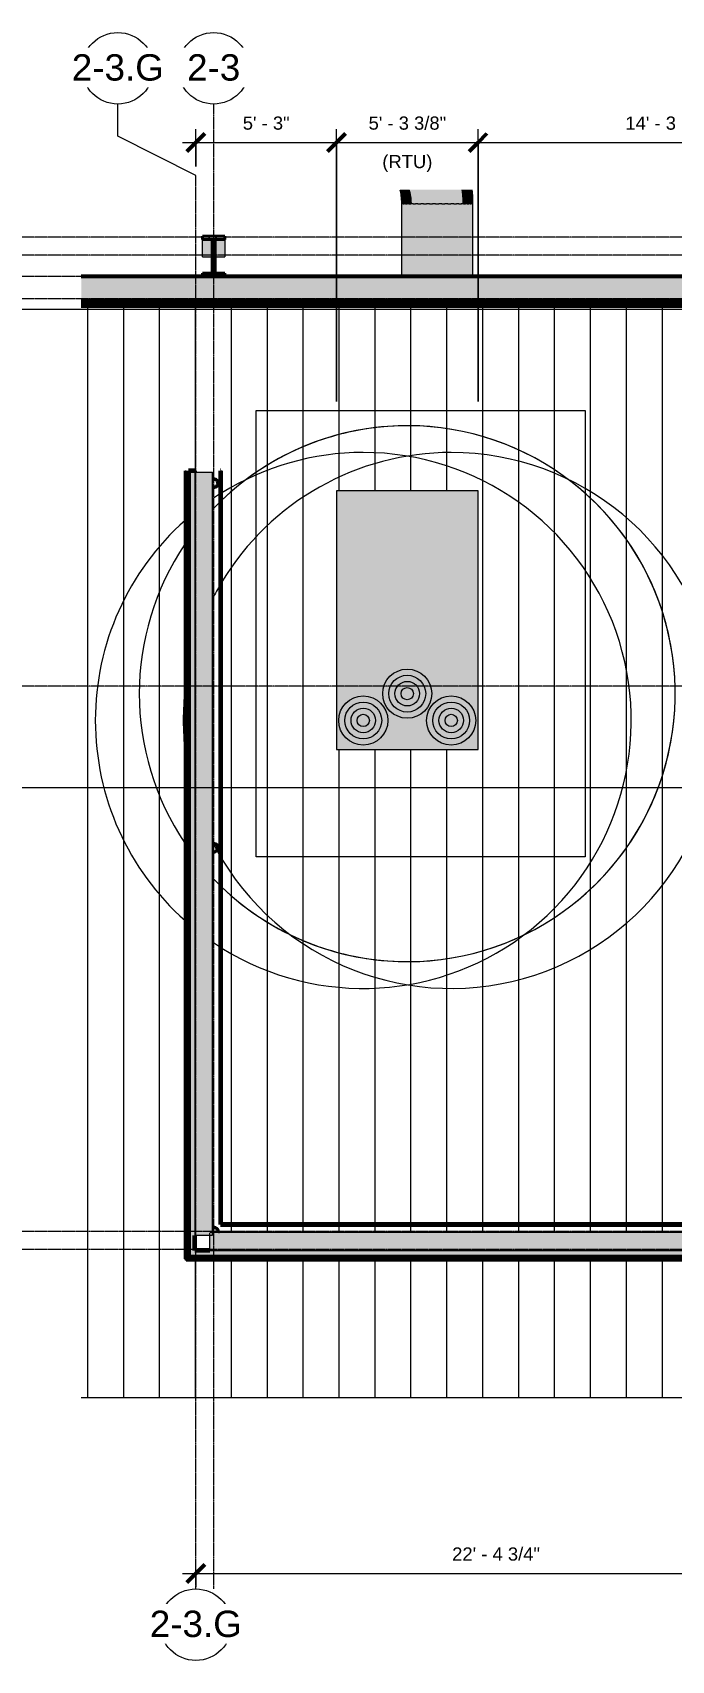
# Model space of a CAD drawing. Header units: inches. Extents: x 21290 to 29226, y -23522 to -20467.
# Drawn here: x 27069 to 27355, y -22979 to -22250 of the extents above; entities that cross this region are included whole.
import ezdxf

# ---------------------------------------------------------------- set-up
doc = ezdxf.new("R2010")
doc.units = ezdxf.units.IN
doc.header["$MEASUREMENT"] = 0
doc.linetypes.add('Grid Line 1_2_', pattern=[0.875, 0.5, -0.125, 0.125, -0.125])
for name, color, linetype, lineweight in [('A-ANNO-DIMS', 211, 'Continuous', 9), ('A-ANNO-DIMS-64', 211, 'Continuous', 9), ('A-ROOF', 132, 'Continuous', 9), ('A-ROOF-PATT', 132, 'Continuous', 9), ('A-WALL', 113, 'Continuous', 9), ('A-WALL-PATT', 111, 'Continuous', 25), ('G-ANNO-SYMB', 111, 'Continuous', 9), ('M-EQPM', 50, 'Continuous', 9), ('M-HVAC-DUCT', 70, 'Continuous', 9), ('S-BEAM', 12, 'Continuous', 9), ('S-COLS', 52, 'Continuous', 9), ('S-GRID', 1, 'Continuous', 9), ('S-GRID-IDEN', 1, 'Continuous', 9)]:
    doc.layers.add(name, color=color, linetype=linetype, lineweight=lineweight)
doc.styles.add('Arial_2', font='arial.ttf', dxfattribs={"height": 11.802395})
doc.styles.add('Arial_3', font='arial.ttf', dxfattribs={"height": 5.901198})
doc.dimstyles.new('Linear_-_3_32__Arial', dxfattribs={"dimscale": 12, "dimtxt": 6, "dimasz": 0.666667, "dimexe": 0.5, "dimexo": 0.333333, "dimgap": 0.333333, "dimtad": 1, "dimdec": 4, "dimrnd": 0.0625, "dimzin": 1, "dimdsep": 46, "dimlunit": 4, "dimtxsty": 'Arial_3', "dimblk1": 'OBLIQUE', "dimblk2": 'OBLIQUE', "dimsah": 1, "dimcen": 0.09, "dimdle": 0.5, "dimazin": 0, "dimtfac": 1, "dimtdec": 4, "dimtix": 1, "dimtmove": 0, "dimatfit": 3, "dimfxl": 1, "dimtvp": 1, "dimtfill": 1, "dimfrac": 2, "dimtolj": 1, "dimtzin": 0, "dimarcsym": 2})
doc.dimstyles.new('Linear_-_3_32__Arial_1', dxfattribs={"dimscale": 12, "dimtxt": 6, "dimasz": 0.666667, "dimexe": 0.5, "dimexo": 0.333333, "dimgap": 0.333333, "dimtad": 1, "dimdec": 4, "dimrnd": 0.0625, "dimzin": 1, "dimdsep": 46, "dimlunit": 4, "dimtxsty": 'Arial_3', "dimblk1": 'OBLIQUE', "dimblk2": 'OBLIQUE', "dimsah": 1, "dimcen": 0.09, "dimdle": 0.5, "dimazin": 0, "dimtfac": 1, "dimtdec": 4, "dimtix": 1, "dimtmove": 0, "dimatfit": 3, "dimfxl": 1, "dimtvp": 1, "dimtfill": 1, "dimfrac": 2, "dimtolj": 1, "dimtzin": 0, "dimarcsym": 2})
pattern_1 = [(45, (1459.104, 0), (-6.3356768, 6.3356768), []), (45, (1459.104, 9.6), (-6.3356768, 6.3356768), [])]
pattern_2 = [(225, (27150.494, -22360.053), (6.3356768, -6.3356768), []), (225, (27150.494, -22369.653), (6.3356768, -6.3356768), [])]

# ---------------------------------------------------------------- blocks, each defined once
blk = doc.blocks.new('Carrier_48TC_Standard_Efficiency_Gas_Heat_Electric_Cooling_Packaged_Rooftop_Unit_3_to_15_nominal_tons - 15 ton 48TC__16-V17-Roof Low - Callout 6')
at = {"layer": 'M-EQPM'}
for points in [[(-57.94, -31.69), (57.94, -31.69), (57.94, 31.69), (-57.94, 31.69), (-57.94, -31.43)], [(57.94, 15.44), (58.06, 15.44), (58.06, 27.31), (57.94, 27.31)], [(57.94, 9.36), (57.94, 9.31), (58.06, 9.31), (58.06, 10.32), (57.94, 10.32), (57.94, 9.44)], [(57.94, -25.06), (58.06, -25.06), (58.06, 6.69), (57.94, 6.69), (57.94, -9.25)]]:
    blk.add_hatch(color=256, dxfattribs=at).paths.add_polyline_path(points, flags=0)
for p, q in [((-105.94, -79.69), (-105.94, 67.69)), ((-105.94, 67.69), (93.94, 67.69)), ((93.94, 67.69), (93.94, -79.69)), ((57.94, 31.69), (-57.94, 31.69)), ((-57.94, 31.69), (-57.94, -31.69)), ((57.94, -31.69), (57.94, 31.69)), ((58.06, 27.31), (57.94, 27.31)), ((58.06, 27.31), (58.06, 15.44)), ((57.94, 15.44), (58.06, 15.44)), ((58.06, 10.34), (57.94, 10.34)), ((57.94, 9.29), (58.06, 9.29)), ((58.06, 10.32), (58.06, 10.34)), ((58.06, 10.34), (58.06, 9.29)), ((58.06, 9.29), (58.06, 9.31)), ((58.06, 6.69), (57.94, 6.69)), ((58.06, 6.69), (58.06, -25.06)), ((57.94, -25.06), (58.06, -25.06)), ((-57.94, -31.69), (57.94, -31.69)), ((93.94, -79.69), (-105.94, -79.69))]:
    blk.add_line(p, q, dxfattribs=at)
for centre, radius in [((-44.94, 19.69), 11), ((-44.94, 19.69), 8.25), ((-44.94, 19.69), 5.5), ((-44.94, 19.69), 2.75), ((-32.94, 0), 11), ((-32.94, 0), 8.25), ((-32.94, 0), 5.5), ((-32.94, 0), 2.75), ((-44.94, -19.69), 11), ((-44.94, -19.69), 8.25), ((-44.94, -19.69), 5.5), ((-44.94, -19.69), 2.75)]:
    blk.add_circle(centre, radius, dxfattribs=at)
for centre, start, end in [((-44.94, 19.69), 41.69535, 138.30465), ((-32.94, 0), 56.06764, 123.93236), ((-32.94, 0), 56.06764, 123.93236), ((-44.94, 19.69), 138.65414, 139.23662), ((-32.94, 0), 124.41922, 125.23066), ((-32.94, 0), 124.41922, 125.23066), ((-44.94, -19.69), 98.42785, 101.16003), ((-44.94, -19.69), 83.41715, 96.58285), ((-44.94, -19.69), 78.83997, 81.57215), ((-32.94, 0), 54.76934, 55.58078), ((-32.94, 0), 54.76934, 55.58078), ((-44.94, 19.69), 40.76338, 41.34586), ((-44.94, 19.69), 148.13392, 360), ((-44.94, -19.69), 121.14522, 360), ((-32.94, 0), 180, 43.7987), ((-32.94, 0), 136.2013, 180), ((-32.94, 0), 136.2013, 360), ((-44.94, 19.69), 145.75538, 147.81921), ((-32.94, 0), 133.38162, 135.82815), ((-32.94, 0), 133.38162, 135.82815), ((-44.94, -19.69), 119.03896, 120.59634), ((-44.94, -19.69), 117.41336, 118.93828), ((-44.94, -19.69), 117.0361, 117.30846), ((-44.94, -19.69), 59.40366, 62.9639), ((-44.94, -19.69), 360, 58.85478), ((-32.94, 0), 44.17016, 46.6203), ((-32.94, 0), 44.17016, 46.6203), ((-32.94, 0), 360, 43.7987), ((-44.94, 19.69), 32.17973, 34.24575), ((-44.94, 19.69), 360, 31.86608)]:
    blk.add_arc(centre, 120, start, end, dxfattribs=at)
blk = doc.blocks.new('Girt_C - 8_D-1472943-Roof Low - Callout 6')
at = {"layer": 'S-BEAM'}
for points in [[(26269.89, -22795.62), (26269.89, -22787.99), (25689.64, -22787.99), (25689.64, -22795.62), (26269.66, -22795.62)], [(26269.89, -22787.99), (26269.89, -22787.8), (25690.85, -22787.83), (25690.84, -22787.87), (25690.76, -22787.9), (25690.7, -22787.99), (26269.66, -22787.99)], [(26269.89, -22795.8), (26269.89, -22795.62), (25689.64, -22795.62), (25689.64, -22795.8), (26269.66, -22795.8)]]:
    blk.add_hatch(color=256, dxfattribs=at).paths.add_polyline_path(points, flags=0)
for p, q in [((26269.89, -22787.8), (25689.64, -22787.8)), ((25689.64, -22795.62), (25689.64, -22787.99)), ((26269.89, -22787.8), (26269.89, -22787.99)), ((26269.89, -22787.99), (26269.89, -22795.62)), ((25689.64, -22795.8), (25689.64, -22795.62)), ((26269.89, -22795.62), (26269.89, -22795.8)), ((25689.64, -22795.8), (26269.89, -22795.8))]:
    blk.add_line(p, q, dxfattribs=at)
blk = doc.blocks.new('Girt_C - 8_D-1405606-Roof Low - Callout 6')
at = {"layer": 'S-BEAM'}
for points in [[(25682.89, -22789.05), (25683.08, -22789.05), (25683.08, -22447.3), (25682.89, -22447.3), (25682.89, -22778.06)], [(25690.7, -22789.05), (25690.7, -22447.3), (25683.08, -22447.3), (25683.08, -22789.05), (25687.54, -22789.05)], [(25690.7, -22787.99), (25690.76, -22787.9), (25690.84, -22787.87), (25690.89, -22787.73), (25690.89, -22447.3), (25690.7, -22447.3), (25690.7, -22787.92)]]:
    blk.add_hatch(color=256, dxfattribs=at).paths.add_polyline_path(points, flags=0)
for p, q in [((25682.89, -22447.3), (25682.89, -22789.05)), ((25682.89, -22447.3), (25683.08, -22447.3)), ((25683.08, -22447.3), (25690.7, -22447.3)), ((25690.7, -22447.3), (25690.89, -22447.3)), ((25690.89, -22789.05), (25690.89, -22447.3)), ((25683.08, -22789.05), (25682.89, -22789.05)), ((25690.7, -22789.05), (25683.08, -22789.05))]:
    blk.add_line(p, q, dxfattribs=at)
blk = doc.blocks.new('columns and girder2 - one-1334686-Roof Low - Callout 6')
at = {"layer": 'S-BEAM'}
h = blk.add_hatch(dxfattribs=at)
h.set_pattern_fill('FP_22', color=256, style=0, pattern_type=2)
h.set_pattern_definition(pattern_2)
h.paths.add_polyline_path([(0, -1.25), (-5, -1.25), (-5, -2), (5, -2), (5, -1.25)], flags=0)
h.paths.add_polyline_path([(-5, -17.03), (-5, -18.55), (5, -18.55), (5, -17.03)], flags=0)
h = blk.add_hatch(dxfattribs=at)
h.set_pattern_fill('FP_22', color=256, style=0, pattern_type=2)
h.set_pattern_definition(pattern_2)
h.paths.add_polyline_path([(-0.63, -2), (-0.63, -17.03), (0.62, -17.03), (0.62, -2)], flags=0)
h = blk.add_hatch(color=256, dxfattribs=at)
h.paths.add_polyline_path([(-5, -9.2), (-5, -17.03), (-0.63, -17.03), (-0.63, -9.2)], flags=0)
h.paths.add_polyline_path([(0.62, -9.2), (0.62, -17.03), (5, -17.03), (5, -9.2)], flags=0)
at = {"layer": 'S-BEAM', "lineweight": 40}
for p, q in [((-5, -1.25), (-5, -2)), ((-5, -2), (5, -2)), ((0.62, -2), (-0.63, -2)), ((-0.63, -2), (-0.63, -17.03)), ((0.62, -17.03), (0.62, -2)), ((5, -2), (5, -1.25)), ((5, -17.03), (-5, -17.03)), ((-5, -17.03), (-5, -18.55)), ((-5, -18.55), (5, -18.55)), ((-0.63, -17.03), (0.62, -17.03)), ((5, -18.55), (5, -17.03))]:
    blk.add_line(p, q, dxfattribs=at)
at = {"layer": 'S-BEAM'}
for p, q in [((-5, -17.03), (-5, -9.2)), ((-0.63, -9.2), (-5, -9.2)), ((5, -9.2), (0.62, -9.2)), ((5, -9.2), (5, -17.03))]:
    blk.add_line(p, q, dxfattribs=at)
blk = doc.blocks.new('Girt_Z - 10_D-1472864-Roof Low - Callout 6')
at = {"layer": 'S-BEAM'}
for points in [[(26270.89, -22360.13), (26270.89, -22359.55), (25632.1, -22359.55), (25632.1, -22360.13), (26264.11, -22360.13)], [(26270.89, -22360.2), (26270.89, -22360.13), (25632.1, -22360.13), (25632.1, -22360.2), (26264.11, -22360.2)], [(26270.89, -22369.37), (26270.89, -22360.2), (25632.1, -22360.2), (25632.1, -22369.37), (26269.66, -22369.37)], [(26270.89, -22369.55), (26270.89, -22369.37), (25632.1, -22369.39), (25632.1, -22369.55), (26269.66, -22369.55)]]:
    blk.add_hatch(color=256, dxfattribs=at).paths.add_polyline_path(points, flags=0)
for p, q in [((26270.89, -22359.55), (25632.1, -22359.55)), ((26270.89, -22360.13), (25632.1, -22360.13)), ((26270.89, -22360.2), (25632.1, -22360.2)), ((26270.89, -22359.55), (26270.89, -22360.13)), ((26270.89, -22360.13), (26270.89, -22360.2)), ((26270.89, -22360.2), (26270.89, -22369.37)), ((25632.1, -22369.55), (26270.89, -22369.55)), ((26270.89, -22369.37), (26270.89, -22369.55))]:
    blk.add_line(p, q, dxfattribs=at)
blk = doc.blocks.new('Round Elbow - 1_0 D-1542880-Roof Low - Callout 6')
at = {"layer": 'M-HVAC-DUCT'}
for points in [[(25776.03, -22327.05), (25780.17, -22327.05), (25780, -22324.27), (25779.49, -22321.58), (25779.22, -22320.77), (25774.77, -22320.77), (25775.02, -22321.89), (25775.39, -22324.68), (25775.54, -22327.05), (25775.92, -22327.05)], [(25800.66, -22327.05), (25802.8, -22327.05), (25802.61, -22323.01), (25802.32, -22320.77), (25779.22, -22320.77), (25779.49, -22321.58), (25780, -22324.27), (25780.17, -22327.05), (25800.06, -22327.05)], [(25804.14, -22327.05), (25807.42, -22327.05), (25807.4, -22323.97), (25807.12, -22320.77), (25802.32, -22320.77), (25802.63, -22323.2), (25802.8, -22327.05), (25803.74, -22327.05)]]:
    blk.add_hatch(color=256, dxfattribs=at).paths.add_polyline_path(points, flags=0)
for p, q in [((25775.62, -22327.05), (25775.48, -22327.05)), ((25776.2, -22327.05), (25775.86, -22327.05)), ((25777.29, -22327.05), (25776.7, -22327.05)), ((25778.79, -22327.05), (25777.99, -22327.05)), ((25780.17, -22327.05), (25779.69, -22327.05)), ((25780.68, -22327.05), (25780.17, -22327.05)), ((25782.89, -22327.05), (25781.76, -22327.05)), ((25785.36, -22327.05), (25784.09, -22327.05)), ((25788.02, -22327.05), (25786.67, -22327.05)), ((25790.79, -22327.05), (25789.39, -22327.05)), ((25793.57, -22327.05), (25792.18, -22327.05)), ((25796.3, -22327.05), (25794.95, -22327.05)), ((25798.87, -22327.05), (25797.61, -22327.05)), ((25801.23, -22327.05), (25800.08, -22327.05)), ((25802.8, -22327.05), (25802.29, -22327.05)), ((25803.28, -22327.05), (25802.8, -22327.05)), ((25804.98, -22327.05), (25804.18, -22327.05)), ((25806.27, -22327.05), (25805.68, -22327.05)), ((25807.1, -22327.05), (25806.74, -22327.05)), ((25807.48, -22327.05), (25807.35, -22327.05))]:
    blk.add_line(p, q, dxfattribs=at)
at = {"layer": 'M-HVAC-DUCT', "flags": 128}
for points in [[(25774.78, -22320.77), (25774.88, -22321.19), (25775.03, -22321.96), (25775.16, -22322.75), (25775.27, -22323.55), (25775.36, -22324.36), (25775.42, -22325.18), (25775.47, -22326), (25775.48, -22326.83), (25775.48, -22327.05)], [(25807.48, -22327.05), (25807.46, -22325.32), (25807.39, -22323.59), (25807.26, -22321.86), (25807.15, -22320.77)]]:
    blk.add_lwpolyline(points, dxfattribs=at)
blk = doc.blocks.new('Grid - Grid Head - Circle-14747-Roof Low - Callout 6')
at = {"layer": 'S-GRID-IDEN'}
blk.add_circle((0, 0), 0.25, dxfattribs=at)
blk = doc.blocks.new('DIMBLOCK1-Roof Low - Callout 6')
at = {"layer": 'A-ANNO-DIMS-64'}
for p, q in [((27136.49, -22299.62), (27205.49, -22299.62)), ((27142.49, -22310.37), (27142.49, -22293.62)), ((27142.49, -22299.62), (27142.49, -22310.37)), ((27205.49, -22415.55), (27205.49, -22293.62)), ((27205.49, -22299.62), (27205.49, -22415.55))]:
    blk.add_line(p, q, dxfattribs=at)
at = {"layer": 'A-ANNO-DIMS-64', "lineweight": 50}
for p, q in [((27142.49, -22299.62), (27138.49, -22303.62)), ((27142.49, -22299.62), (27146.49, -22295.62)), ((27205.49, -22299.62), (27201.49, -22303.62)), ((27205.49, -22299.62), (27209.49, -22295.62))]:
    blk.add_line(p, q, dxfattribs=at)
at = {"layer": 'A-ANNO-DIMS-64', "color": 0, "insert": (27163.52, -22287.97), "char_height": 5.901, "width": 25.1446, "attachment_point": 1, "line_spacing_factor": 0.938532, "style": 'Arial_3', "bg_fill": 3, "box_fill_scale": 1.25, "bg_fill_color": 0, "bg_fill_transparency": 0}
blk.add_mtext('5\' - 3"', dxfattribs=at)
blk = doc.blocks.new('_Oblique')
at = {"color": 0, "linetype": 'ByBlock', "lineweight": -2}
blk.add_line((-0.5, -0.5), (0.5, 0.5), dxfattribs=at)
blk = doc.blocks.new('DIMBLOCK2-Roof Low - Callout 6')
at = {"layer": 'A-ANNO-DIMS-64', "lineweight": 50}
for p, q in [((27205.49, -22299.62), (27201.49, -22303.62)), ((27205.49, -22299.62), (27209.49, -22295.62)), ((27268.87, -22299.62), (27264.87, -22303.62)), ((27268.87, -22299.62), (27272.87, -22295.62))]:
    blk.add_line(p, q, dxfattribs=at)
at = {"layer": 'A-ANNO-DIMS-64'}
for p, q in [((27205.49, -22415.55), (27205.49, -22293.62)), ((27205.49, -22299.62), (27268.87, -22299.62)), ((27205.49, -22299.62), (27205.49, -22415.55)), ((27268.87, -22415.55), (27268.87, -22293.62)), ((27268.87, -22299.62), (27268.87, -22415.55))]:
    blk.add_line(p, q, dxfattribs=at)
at = {"layer": 'A-ANNO-DIMS-64', "color": 0, "attachment_point": 1, "line_spacing_factor": 0.938532, "style": 'Arial_3', "bg_fill": 3, "box_fill_scale": 1.25, "bg_fill_color": 0, "bg_fill_transparency": 0}
for s, insert, char_height, width in [('5\' - 3 3/8"', (27219.87, -22287.97), 5.9012, 41.5385), ('(RTU)', (27226.01, -22305.2), 5.901, 26.8062)]:
    blk.add_mtext(s, dxfattribs=dict(at, insert=insert, char_height=char_height, width=width))
blk = doc.blocks.new('DIMBLOCK3-Roof Low - Callout 6')
at = {"layer": 'A-ANNO-DIMS-64', "lineweight": 50}
for p, q in [((27268.87, -22299.62), (27264.87, -22303.62)), ((27268.87, -22299.62), (27272.87, -22295.62)), ((27439.99, -22299.62), (27435.99, -22303.62)), ((27439.99, -22299.62), (27443.99, -22295.62))]:
    blk.add_line(p, q, dxfattribs=at)
at = {"layer": 'A-ANNO-DIMS-64'}
for p, q in [((27268.87, -22415.55), (27268.87, -22293.62)), ((27268.87, -22299.62), (27439.99, -22299.62)), ((27268.87, -22299.62), (27268.87, -22415.55)), ((27439.99, -22297.97), (27439.99, -22305.62)), ((27439.99, -22299.62), (27439.99, -22316.82))]:
    blk.add_line(p, q, dxfattribs=at)
at = {"layer": 'A-ANNO-DIMS-64', "color": 0, "insert": (27334.86, -22287.97), "char_height": 5.9012, "width": 46.9662, "attachment_point": 1, "line_spacing_factor": 0.938532, "style": 'Arial_3', "bg_fill": 3, "box_fill_scale": 1.25, "bg_fill_color": 0, "bg_fill_transparency": 0}
blk.add_mtext('14\' - 3 1/8"', dxfattribs=at)
blk = doc.blocks.new('DIMBLOCK16-Roof Low - Callout 6')
at = {"layer": 'A-ANNO-DIMS-64'}
for p, q in [((27411.24, -22615.3), (27411.24, -22946.41)), ((27411.24, -22940.41), (27411.24, -22615.3)), ((27136.49, -22940.41), (27411.24, -22940.41)), ((27142.49, -22938.75), (27142.49, -22946.41)), ((27142.49, -22940.41), (27142.49, -22938.75))]:
    blk.add_line(p, q, dxfattribs=at)
at = {"layer": 'A-ANNO-DIMS-64', "lineweight": 50}
for p, q in [((27142.49, -22940.41), (27138.49, -22944.41)), ((27142.49, -22940.41), (27146.49, -22936.41)), ((27411.24, -22940.41), (27407.24, -22944.41)), ((27411.24, -22940.41), (27415.24, -22936.41))]:
    blk.add_line(p, q, dxfattribs=at)
at = {"layer": 'A-ANNO-DIMS-64', "color": 0, "insert": (27257.3, -22928.76), "char_height": 5.9012, "width": 46.9662, "attachment_point": 1, "line_spacing_factor": 0.938532, "style": 'Arial_3', "bg_fill": 3, "box_fill_scale": 1.25, "bg_fill_color": 0, "bg_fill_transparency": 0}
blk.add_mtext('22\' - 4 3/4"', dxfattribs=at)

msp = doc.modelspace()

# ---------------------------------------------------------------- hatches: boundary and pattern name
at = {"layer": 'A-ROOF-PATT'}
h = msp.add_hatch(dxfattribs=at)
h.set_pattern_fill('FP_18', color=256, style=0, pattern_type=2)
h.set_pattern_definition([(90, (1459.402, -40.069), (-16.082, 1e-15), [])])
h.paths.add_polyline_path([(27534.72241, -22885.61531), (27753.49374, -22885.61531), (27753.49374, -22799.17781), (27731.74374, -22799.17781), (27731.74374, -22798.61531), (27139.18124, -22798.61531), (27139.18124, -22446.67781), (27141.99374, -22446.67781), (27141.99374, -22447.30281), (27149.99374, -22447.30281), (27149.99374, -22450.25442), (27150.0487, -22450.22795), (27150.93879, -22450.22795), (27151.74802, -22450.62329), (27152.29568, -22451.31004), (27152.49374, -22452.17781), (27152.27197, -22453.07531), (27151.74072, -22453.74147), (27150.93879, -22454.12767), (27149.99374, -22454.14679), (27149.99374, -22613.50442), (27150.0487, -22613.47795), (27150.93879, -22613.47795), (27151.74802, -22613.87329), (27152.29568, -22614.56004), (27152.49374, -22615.42781), (27152.27197, -22616.32531), (27151.74072, -22616.99147), (27150.93879, -22617.37767), (27149.99374, -22617.39679), (27149.99374, -22785.37942), (27150.0487, -22785.35295), (27150.93879, -22785.35295), (27151.74802, -22785.74829), (27152.29568, -22786.43504), (27152.49374, -22787.30281), (27152.37962, -22787.80281), (27438.10787, -22787.80281), (27437.99374, -22787.30281), (27438.21552, -22786.40531), (27438.74676, -22785.73915), (27439.5487, -22785.35295), (27440.43879, -22785.35295), (27441.24802, -22785.74829), (27441.79568, -22786.43504), (27441.99374, -22787.30281), (27441.87962, -22787.80281), (27728.24374, -22787.80281), (27728.24374, -22784.17781), (27153.61874, -22784.17781), (27153.61874, -22446.67781), (27154.18124, -22446.67781), (27154.18124, -22783.61531), (27728.24374, -22783.61531), (27728.24374, -22372.92781), (27730.49374, -22372.92781), (27730.49374, -22372.80381), (27091.20241, -22372.80281), (27091.20241, -22861.61531), (27415.99374, -22861.61531), (27415.99374, -22885.61531), (27490.37041, -22885.61531)], flags=0)
h.paths.add_polyline_path([(27179.90641, -22800.11531), (27137.68124, -22800.11531), (27137.68124, -22446.67781), (27138.24374, -22446.67781), (27138.24374, -22799.55281), (27743.49374, -22799.55281), (27743.49374, -22800.11531), (27268.61041, -22800.11531)], flags=0)
h.paths.add_polyline_path([(27142.18124, -22795.80281), (27148.74374, -22795.77769), (27148.74374, -22789.05281), (27141.99374, -22789.05281), (27141.99374, -22795.80281), (27142.10312, -22795.80281)], flags=0)
h.paths.add_polyline_path([(27439.5487, -22787.80281), (27441.65477, -22787.80281), (27441.78874, -22787.30281), (27441.54826, -22786.40531), (27440.89124, -22785.74829), (27439.99374, -22785.50781), (27439.09624, -22785.74829), (27438.43126, -22786.43504), (27438.19874, -22787.30281), (27438.33272, -22787.80281), (27439.09624, -22787.80281)], flags=0)
h.paths.add_polyline_path([(27149.99374, -22787.80281), (27152.15477, -22787.80281), (27152.28874, -22787.30281), (27152.04826, -22786.40531), (27151.39124, -22785.74829), (27150.49374, -22785.50781), (27149.99374, -22785.64178), (27149.99374, -22787.58545)], flags=0)
h.paths.add_polyline_path([(27645.60241, -22738.30281), (27589.36874, -22738.30281), (27589.36874, -22678.80281), (27677.49374, -22678.80281), (27677.49374, -22683.80281), (27677.61874, -22683.80281), (27677.61874, -22696.42781), (27677.49374, -22696.42781), (27677.49374, -22700.42221), (27677.61874, -22700.42221), (27677.61874, -22701.43341), (27677.49374, -22701.43341), (27677.49374, -22703.67781), (27677.61874, -22703.67781), (27677.61874, -22732.05281), (27677.49374, -22732.05281), (27677.49374, -22738.30281), (27660.24374, -22738.30281)], flags=0)
h.paths.add_polyline_path([(27150.49374, -22617.22281), (27151.39124, -22616.98233), (27152.05623, -22616.29558), (27152.28874, -22615.42781), (27152.04826, -22614.53031), (27151.35711, -22613.86415), (27150.49374, -22613.63281), (27149.99374, -22613.76678), (27149.99374, -22617.08884), (27150.0487, -22617.10356)], flags=0)
h.paths.add_polyline_path([(27446.01841, -22611.30281), (27411.24374, -22611.30281), (27411.24374, -22607.11531), (27391.36874, -22607.11531), (27391.36874, -22598.17781), (27383.96884, -22598.17781), (27383.96884, -22564.17781), (27391.36874, -22564.17781), (27391.36874, -22553.11531), (27411.24374, -22553.11531), (27411.24374, -22548.92781), (27468.49374, -22548.92781), (27468.49374, -22552.30486), (27478.61874, -22552.30486), (27478.61874, -22556.30486), (27468.49374, -22556.30486), (27468.49374, -22558.11531), (27485.24374, -22558.11531), (27485.24374, -22576.11531), (27468.49374, -22576.11531), (27468.49374, -22611.30281)], flags=0)
h.paths.add_polyline_path([(27253.98198, -22571.42781), (27205.49374, -22571.42781), (27205.49374, -22455.55281), (27209.86874, -22455.55281), (27209.86874, -22455.42781), (27221.74374, -22455.42781), (27221.74374, -22455.55281), (27226.86314, -22455.55281), (27226.86314, -22455.42781), (27227.87435, -22455.42781), (27227.87435, -22455.55281), (27230.49374, -22455.55281), (27230.49374, -22455.42781), (27262.24374, -22455.42781), (27262.24374, -22455.55281), (27268.86874, -22455.55281), (27268.86874, -22571.42781), (27254.08749, -22571.42781)], flags=0)
h.paths.add_polyline_path([(27654.55624, -22571.42781), (27614.11874, -22571.42781), (27614.11874, -22455.55281), (27618.49374, -22455.55281), (27618.49374, -22455.42781), (27630.36874, -22455.42781), (27630.36874, -22455.55281), (27635.48814, -22455.55281), (27635.48814, -22455.42781), (27636.49935, -22455.42781), (27636.49935, -22455.55281), (27639.11874, -22455.55281), (27639.11874, -22455.42781), (27670.86874, -22455.42781), (27670.86874, -22455.55281), (27677.49374, -22455.55281), (27677.49374, -22571.42781), (27654.76728, -22571.42781)], flags=0)
h.paths.add_polyline_path([(27150.49374, -22453.97281), (27151.39124, -22453.73233), (27152.05623, -22453.04558), (27152.28874, -22452.17781), (27152.04826, -22451.28031), (27151.39124, -22450.62329), (27150.49374, -22450.38281), (27149.99374, -22450.51678), (27149.99374, -22453.83884), (27150.0487, -22453.85356)], flags=0)
at = {"layer": 'A-WALL', "lineweight": 5}
h = msp.add_hatch(color=256, dxfattribs=at)
h.paths.add_polyline_path([(27728.90974, -22372.80281), (27728.90974, -22372.67881), (27728.97224, -22372.67881), (27728.97224, -22372.74131), (27730.49374, -22372.74131), (27730.49374, -22372.60634), (27091.20241, -22372.60634), (27091.20241, -22372.80281), (27728.76241, -22372.80281)], flags=0)
h.paths.add_polyline_path([(27728.76241, -22371.03154), (27730.49374, -22371.03154), (27730.49374, -22370.74031), (27728.18424, -22370.74031), (27728.18424, -22370.96931), (27728.37174, -22370.96931), (27728.37174, -22371.03154), (27728.47547, -22371.03154)], flags=0)
h.paths.add_polyline_path([(27728.12174, -22371.03154), (27728.12174, -22370.67781), (27730.49374, -22370.67781), (27730.49374, -22359.55281), (27729.99374, -22359.55281), (27729.99374, -22369.55281), (27091.20241, -22369.55281), (27091.20241, -22371.03154), (27723.21841, -22371.03154)], flags=0)
h.paths.add_polyline_path([(27423.84241, -22359.55281), (27722.49374, -22359.55281), (27722.49374, -22359.11922), (27725.65781, -22359.11922), (27726.1467, -22358.91671), (27726.19388, -22358.80281), (27091.20241, -22358.80281), (27091.20241, -22359.55281), (27401.66641, -22359.55281)], flags=0)
h.paths.add_polyline_path([(27727.32968, -22359.11922), (27730.49374, -22359.11922), (27730.49374, -22358.80281), (27726.79361, -22358.80281), (27726.84078, -22358.91671)], flags=0)
for points in [[(27623.42641, -22372.60634), (27730.49374, -22372.60634), (27730.49374, -22371.03154), (27091.20241, -22371.03154), (27091.20241, -22372.60634), (27446.01841, -22372.60634)], [(27137.68124, -22800.11531), (27138.18124, -22799.61531), (27138.18124, -22446.67781), (27137.68124, -22446.67781), (27137.68124, -22797.11237)], [(27139.49374, -22798.30281), (27139.49374, -22449.17781), (27139.18124, -22449.17781), (27139.18124, -22798.30281)], [(27153.68124, -22784.11531), (27154.18124, -22783.61531), (27154.18124, -22446.67781), (27153.68124, -22446.67781), (27153.68124, -22783.61531)], [(27153.68124, -22784.11531), (27728.24374, -22784.11531), (27728.24374, -22783.61531), (27154.18124, -22783.61531)], [(27734.30641, -22800.11531), (27743.49374, -22800.11531), (27743.49374, -22799.61531), (27138.18124, -22799.61531), (27137.68124, -22800.11531), (27712.13041, -22800.11531)], [(27740.99374, -22798.61531), (27743.49374, -22798.61531), (27743.49374, -22795.80281), (27139.49374, -22795.80281), (27139.49374, -22798.30281), (27740.99374, -22798.30281)]]:
    msp.add_hatch(color=256, dxfattribs=at).paths.add_polyline_path(points, flags=0)
at = {"layer": 'A-WALL'}
h = msp.add_hatch(color=256, dxfattribs=at)
h.paths.add_polyline_path([(27138.18124, -22799.61531), (27743.49374, -22799.61531), (27743.49374, -22799.55281), (27138.24374, -22799.55281), (27138.24374, -22446.67781), (27138.18124, -22446.67781), (27138.18124, -22797.11237)], flags=0)
h.paths.add_polyline_path([(27744.74374, -22798.30281), (27744.80624, -22798.30281), (27744.80624, -22372.92781), (27744.74374, -22372.92781), (27744.74374, -22797.11237)], flags=0)
h.paths.add_polyline_path([(27729.36874, -22798.30281), (27729.36874, -22372.92781), (27729.30624, -22372.92781), (27729.30624, -22798.30281)], flags=0)
h.paths.add_polyline_path([(27153.61874, -22784.17781), (27730.49374, -22784.17643), (27730.49374, -22784.11531), (27153.68124, -22784.11531), (27153.68124, -22446.67781), (27153.61874, -22446.67781), (27153.61874, -22778.05854)], flags=0)
h.paths.add_polyline_path([(27743.49374, -22784.17781), (27743.49374, -22784.11531), (27738.49374, -22784.11531), (27738.49374, -22784.17781)], flags=0)
at = {"layer": 'A-WALL', "lineweight": 18}
for points in [[(27139.49374, -22795.80281), (27141.99374, -22795.80281), (27141.99374, -22446.67781), (27139.18124, -22446.67781), (27139.18124, -22449.17781), (27139.49374, -22449.17781), (27139.49374, -22789.05281)], [(27139.18124, -22798.61531), (27740.99374, -22798.61531), (27740.99374, -22798.30281), (27139.18124, -22798.30281)]]:
    msp.add_hatch(color=256, dxfattribs=at).paths.add_polyline_path(points, flags=0)
at = {"layer": 'A-WALL-PATT', "lineweight": 9, "transparency": 33554649}
msp.add_hatch(color=256, dxfattribs=at).paths.add_polyline_path([(27730.49374, -22372.60634), (27730.49374, -22371.03154), (27091.20241, -22371.03154), (27091.20241, -22372.60634), (27728.76241, -22372.60634)], flags=0)
at = {"layer": 'M-HVAC-DUCT', "lineweight": 5}
for points in [[(27245.85861, -22358.80281), (27250.58749, -22358.80281), (27250.58749, -22327.05281), (27234.58749, -22327.05281), (27234.58749, -22358.80281), (27245.11517, -22358.80281)], [(27251.35423, -22358.80281), (27266.58749, -22358.80281), (27266.58749, -22327.05281), (27250.58749, -22327.05281), (27250.58749, -22358.80281)]]:
    msp.add_hatch(color=256, dxfattribs=at).paths.add_polyline_path(points, flags=0)
at = {"layer": 'S-COLS'}
h = msp.add_hatch(dxfattribs=at)
h.set_pattern_fill('FP_21', color=256, style=0, pattern_type=2)
h.set_pattern_definition(pattern_1)
h.paths.add_polyline_path([(27150.93879, -22454.12767), (27151.74072, -22453.74147), (27152.29568, -22453.04558), (27152.49374, -22452.17781), (27152.29568, -22451.31004), (27151.74072, -22450.61415), (27150.93879, -22450.22795), (27149.99374, -22450.25442), (27149.99374, -22450.51678), (27150.49374, -22450.38281), (27151.39124, -22450.62329), (27152.04826, -22451.28031), (27152.28874, -22452.17781), (27152.04826, -22453.07531), (27151.39124, -22453.73233), (27150.49374, -22453.97281), (27149.99374, -22453.83884), (27149.99374, -22454.1012), (27150.0487, -22454.12767)], flags=0)
h = msp.add_hatch(dxfattribs=at)
h.set_pattern_fill('FP_21', color=256, style=0, pattern_type=2)
h.set_pattern_definition(pattern_1)
h.paths.add_polyline_path([(27150.93879, -22617.37767), (27151.74072, -22616.99147), (27152.29568, -22616.29558), (27152.49374, -22615.42781), (27152.29568, -22614.56004), (27151.74072, -22613.86415), (27150.93879, -22613.47795), (27149.99374, -22613.50442), (27149.99374, -22613.76678), (27150.49374, -22613.63281), (27151.39124, -22613.87329), (27152.04826, -22614.53031), (27152.28874, -22615.42781), (27152.04826, -22616.32531), (27151.39124, -22616.98233), (27150.49374, -22617.22281), (27149.99374, -22617.08884), (27149.99374, -22617.3512), (27150.0487, -22617.37767)], flags=0)
h = msp.add_hatch(dxfattribs=at)
h.set_pattern_fill('FP_21', color=256, style=0, pattern_type=2)
h.set_pattern_definition(pattern_1)
h.paths.add_polyline_path([(27152.37962, -22787.80281), (27152.49374, -22787.30281), (27152.29568, -22786.43504), (27151.74072, -22785.73915), (27150.93879, -22785.35295), (27149.99374, -22785.37942), (27149.99374, -22785.64178), (27150.49374, -22785.50781), (27151.39124, -22785.74829), (27152.04826, -22786.40531), (27152.28874, -22787.30281), (27152.15477, -22787.80281), (27152.29274, -22787.80281)], flags=0)

# ---------------------------------------------------------------- linework, layer by layer
at = {"layer": 'A-ROOF', "lineweight": 18}
msp.add_line((27091.20241, -22861.61531), (27415.99374, -22861.61531), dxfattribs=at)
at = {"layer": 'A-WALL', "lineweight": 18}
for p, q in [((27091.20241, -22358.80281), (27726.19388, -22358.80281)), ((27728.90974, -22372.80281), (27091.20241, -22372.80281)), ((27137.68124, -22446.67781), (27137.68124, -22800.11531)), ((27137.68124, -22446.67781), (27138.18124, -22446.67781)), ((27139.49374, -22449.17781), (27139.18124, -22449.17781)), ((27139.49374, -22449.17781), (27139.49374, -22798.30281)), ((27153.68124, -22446.67781), (27154.18124, -22446.67781)), ((27154.18124, -22446.67781), (27154.18124, -22783.61531)), ((27153.68124, -22784.11531), (27154.18124, -22783.61531)), ((27728.24374, -22783.61531), (27154.18124, -22783.61531)), ((27137.68124, -22800.11531), (27138.18124, -22799.61531)), ((27743.49374, -22800.11531), (27137.68124, -22800.11531)), ((27728.24374, -22798.30281), (27139.49374, -22798.30281))]:
    msp.add_line(p, q, dxfattribs=at)
at = {"layer": 'A-WALL', "lineweight": 60}
for p, q in [((27730.49374, -22371.03154), (27091.20241, -22371.03154)), ((27091.20241, -22372.60634), (27730.49374, -22372.60634)), ((27138.24374, -22446.67781), (27138.18124, -22446.67781)), ((27138.18124, -22446.67781), (27138.18124, -22799.61531)), ((27138.24374, -22799.55281), (27138.24374, -22446.67781)), ((27141.99374, -22446.67781), (27139.18124, -22446.67781)), ((27139.18124, -22446.67781), (27139.18124, -22798.61531)), ((27141.99374, -22447.30281), (27141.99374, -22446.67781)), ((27153.68124, -22446.67781), (27153.61874, -22446.67781)), ((27153.61874, -22446.67781), (27153.61874, -22784.17781)), ((27153.68124, -22784.11531), (27153.68124, -22446.67781)), ((27153.68124, -22784.11531), (27153.61874, -22784.17781)), ((27153.61874, -22784.17781), (27730.49435, -22784.17781)), ((27730.49436, -22784.11531), (27153.68124, -22784.11531)), ((27141.99374, -22795.80281), (27141.99374, -22789.05281)), ((27138.24374, -22799.55281), (27138.18124, -22799.61531)), ((27138.18124, -22799.61531), (27743.49374, -22799.61531)), ((27743.49374, -22799.55281), (27138.24374, -22799.55281)), ((27139.18124, -22798.61531), (27743.49374, -22798.61531)), ((27148.74374, -22795.80281), (27141.99374, -22795.80281))]:
    msp.add_line(p, q, dxfattribs=at)
at = {"layer": 'G-ANNO-SYMB'}
for p, q in [((27818.89395, -22374.35697), (27027.21493, -22374.35697)), ((27815.06293, -22588.63029), (27027.21493, -22588.63029))]:
    msp.add_line(p, q, dxfattribs=at)
at = {"layer": 'M-HVAC-DUCT'}
for p, q in [((27234.58749, -22327.05281), (27234.58749, -22358.80281)), ((27234.58749, -22327.05281), (27234.60278, -22327.05281)), ((27234.70871, -22327.05281), (27234.94767, -22327.05281)), ((27235.2986, -22327.05281), (27235.80593, -22327.05281)), ((27236.39471, -22327.05281), (27237.09395, -22327.05281)), ((27237.88454, -22327.05281), (27238.79196, -22327.05281)), ((27239.77707, -22327.05281), (27240.86319, -22327.05281)), ((27241.98958, -22327.05281), (27243.2007, -22327.05281)), ((27244.46333, -22327.05281), (27245.77747, -22327.05281)), ((27247.12316, -22327.05281), (27248.50039, -22327.05281)), ((27249.88825, -22327.05281), (27251.28673, -22327.05281)), ((27252.67459, -22327.05281), (27254.05183, -22327.05281)), ((27255.39752, -22327.05281), (27256.71166, -22327.05281)), ((27257.97429, -22327.05281), (27259.18541, -22327.05281)), ((27260.32662, -22327.05281), (27261.4136, -22327.05281)), ((27262.38303, -22327.05281), (27263.28196, -22327.05281)), ((27264.08104, -22327.05281), (27264.78028, -22327.05281)), ((27265.36906, -22327.05281), (27265.84737, -22327.05281)), ((27266.20794, -22327.05281), (27266.45079, -22327.05281)), ((27266.57221, -22327.05281), (27266.58749, -22327.05281)), ((27266.58749, -22358.80281), (27266.58749, -22327.05281))]:
    msp.add_line(p, q, dxfattribs=at)
at = {"layer": 'S-COLS', "lineweight": 40}
for centre, radius, start, end in [((27150.49374, -22452.17781), 1.795, 253.25180184, 0), ((27150.49374, -22452.17781), 1.795, 0, 106.7303563), ((27150.49374, -22452.17781), 2, 255.34558674, 0), ((27150.49374, -22452.17781), 2, 0, 104.6345958), ((27150.49374, -22615.42781), 1.795, 0, 106.71309196), ((27150.49374, -22615.42781), 1.795, 253.28690804, 0), ((27150.49374, -22615.42781), 2, 0, 104.61938583), ((27150.49374, -22615.42781), 2, 255.38061417, 0), ((27150.49374, -22787.30281), 1.795, 0, 106.71309193), ((27150.49374, -22787.30281), 2, 0, 104.6193858), ((27150.49374, -22787.30281), 1.795, 343.28197208, 0), ((27150.49374, -22787.30281), 2, 345.17899012, 0)]:
    msp.add_arc(centre, radius, start, end, dxfattribs=at)
at = {"layer": 'S-GRID'}
for p, q in [((27107.56387, -22296.71807), (27107.56387, -22282.37433)), ((27142.49374, -22314.37433), (27107.56387, -22296.71807))]:
    msp.add_line(p, q, dxfattribs=at)
at = {"layer": 'S-GRID', "linetype": 'Grid Line 1_2_'}
for p, q in [((27150.49374, -22947.36918), (27150.49374, -22282.37433)), ((27150.49374, -22947.36918), (27150.49374, -22282.37433)), ((27142.49374, -22947.36918), (27142.49374, -22314.37433)), ((27865.28658, -22342.05281), (27026.71493, -22342.05281)), ((27865.28658, -22350.05281), (27026.71493, -22350.05281)), ((27865.28658, -22359.55281), (27026.71493, -22359.55281)), ((27865.28658, -22359.55281), (27026.71493, -22359.55281)), ((27865.28658, -22369.55281), (27026.71493, -22369.55281)), ((27865.28658, -22543.05281), (27026.71493, -22543.05281)), ((27865.28658, -22543.05281), (27026.71493, -22543.05281)), ((27865.28658, -22787.30281), (27026.71493, -22787.30281)), ((27865.28658, -22787.30281), (27026.71493, -22787.30281)), ((27865.28658, -22795.30281), (27058.71493, -22795.30281)), ((27865.28658, -22795.30281), (27058.71493, -22795.30281))]:
    msp.add_line(p, q, dxfattribs=at)

# ---------------------------------------------------------------- block references
at = {"layer": 'M-EQPM', "rotation": 89.99999999999962}
msp.add_blockref('Carrier_48TC_Standard_Efficiency_Gas_Heat_Electric_Cooling_Packaged_Rooftop_Unit_3_to_15_nominal_tons - 15 ton 48TC__16-V17-Roof Low - Callout 6', (27237.18124, -22513.49031), dxfattribs=at)
at = {"layer": 'M-HVAC-DUCT'}
msp.add_blockref('Round Elbow - 1_0 D-1542880-Roof Low - Callout 6', (1459.10352, 0), dxfattribs=at)
at = {"layer": 'S-BEAM', "rotation": 180}
msp.add_blockref('columns and girder2 - one-1334686-Roof Low - Callout 6', (27150.49374, -22360.05281), dxfattribs=at)
at = {"layer": 'S-BEAM'}
for name in ['Girt_Z - 10_D-1472864-Roof Low - Callout 6', 'Girt_C - 8_D-1405606-Roof Low - Callout 6', 'Girt_C - 8_D-1472943-Roof Low - Callout 6']:
    msp.add_blockref(name, (1459.10352, 0), dxfattribs=at)
at = {"layer": 'S-GRID-IDEN', "xscale": 63.99999999999997, "yscale": 63.99999999999997, "zscale": 63.99999999999997}
for p in [(27107.56387, -22266.37433), (27150.49374, -22266.37433), (27142.49374, -22963.36918)]:
    msp.add_blockref('Grid - Grid Head - Circle-14747-Roof Low - Callout 6', p, dxfattribs=at)

# ---------------------------------------------------------------- next in the draw order: texts
at = {"layer": 'S-GRID-IDEN', "char_height": 11.802395, "attachment_point": 2, "line_spacing_factor": 0.938532, "style": 'Arial_2', "bg_fill": 3, "box_fill_scale": 1.25, "bg_fill_color": 0, "bg_fill_transparency": 0}
for s, insert, width in [('1-3', (27150.49067, -22260.08308), 28.368), ('2-3.G', (27142.49067, -22957.07793), 49.104)]:
    msp.add_mtext(s, dxfattribs=dict(at, insert=insert, width=width))

# ---------------------------------------------------------------- next in the draw order: dimensions: what is measured, and where the dimension line sits
at = {"layer": 'A-ANNO-DIMS'}
for base, p1, p2, override, picture, middle in [((27205.49374, -22299.62248), (27142.49374, -22314.37433), (27205.49374, -22419.55281), {"dimpost": '<>', "dimfxl": 122.603071}, 'DIMBLOCK1-Roof Low - Callout 6', (27173.99374, -22292.60748)), ((27411.24374, -22940.4109), (27142.49374, -22934.75405), (27411.24374, -22611.30281), {"dimpost": '<>', "dimfxl": 420.532121}, 'DIMBLOCK16-Roof Low - Callout 6', (27276.86874, -22933.35765))]:
    dim = msp.add_linear_dim(base=base, p1=p1, p2=p2, dimstyle='Linear_-_3_32__Arial', override=override, dxfattribs=at)
    dim.commit()
    dim.dimension.update_dxf_attribs({"geometry": picture, "text_midpoint": middle})

# ---------------------------------------------------------------- next in the draw order: block references
at = {"layer": 'S-GRID-IDEN', "xscale": 63.99999999999997, "yscale": 63.99999999999997, "zscale": 63.99999999999997}
msp.add_blockref('Grid - Grid Head - Circle-14747-Roof Low - Callout 6', (27150.49374, -22266.37433), dxfattribs=at)

# ---------------------------------------------------------------- next in the draw order: dimensions: what is measured, and where the dimension line sits
at = {"layer": 'A-ANNO-DIMS'}
dim = msp.add_linear_dim(base=(27268.86874, -22299.62248), p1=(27205.49374, -22419.55281), p2=(27268.86874, -22419.55281), text='<>\\X(RTU)', dimstyle='Linear_-_3_32__Arial', override={"dimpost": '<>', "dimfxl": 63.375}, dxfattribs=at)
dim.commit()
dim.dimension.update_dxf_attribs({"geometry": 'DIMBLOCK2-Roof Low - Callout 6', "text_midpoint": (27237.18124, -22299.62248)})

# ---------------------------------------------------------------- next in the draw order: texts
at = {"layer": 'S-GRID-IDEN', "insert": (27150.49067, -22260.08308), "char_height": 11.802395, "width": 28.368, "attachment_point": 2, "line_spacing_factor": 0.938532, "style": 'Arial_2', "bg_fill": 3, "box_fill_scale": 1.25, "bg_fill_color": 0, "bg_fill_transparency": 0}
msp.add_mtext('2-3', dxfattribs=at)

# ---------------------------------------------------------------- next in the draw order: dimensions: what is measured, and where the dimension line sits
at = {"layer": 'A-ANNO-DIMS'}
dim = msp.add_linear_dim(base=(27439.99374, -22299.62248), p1=(27268.86874, -22419.55281), p2=(27439.99374, -22293.96563), dimstyle='Linear_-_3_32__Arial_1', override={"dimpost": '<>', "dimfxl": 212.263764}, dxfattribs=at)
dim.commit()
dim.dimension.update_dxf_attribs({"geometry": 'DIMBLOCK3-Roof Low - Callout 6', "text_midpoint": (27354.43124, -22292.56924)})

# ---------------------------------------------------------------- next in the draw order: texts
at = {"layer": 'S-GRID-IDEN', "insert": (27107.5608, -22260.08308), "char_height": 11.802395, "width": 49.104, "attachment_point": 2, "line_spacing_factor": 0.938532, "style": 'Arial_2', "bg_fill": 3, "box_fill_scale": 1.25, "bg_fill_color": 0, "bg_fill_transparency": 0}
msp.add_mtext('2-3.G', dxfattribs=at)

doc.saveas('drawing.dxf')
